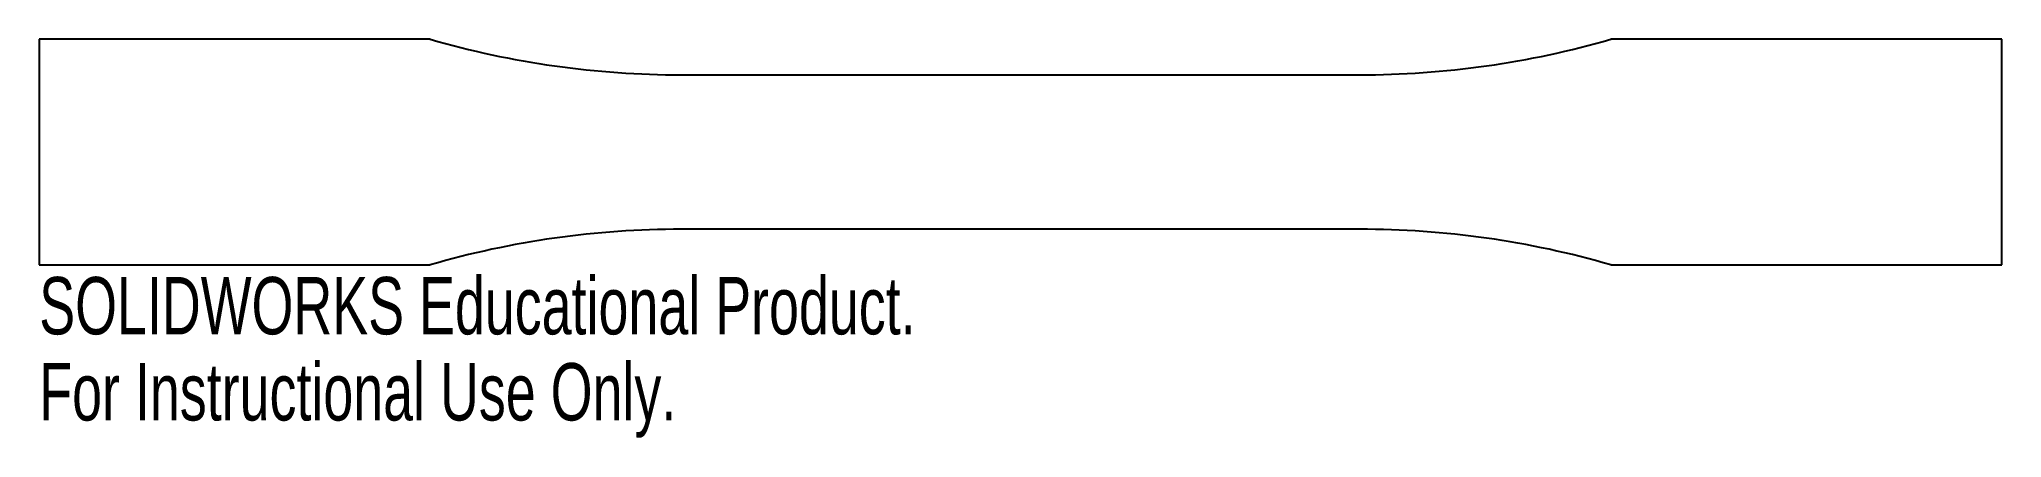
# Model space of a CAD drawing. Header units: millimetres. Extents: x -0.083 to 0.083, y -0.024 to 0.009.
import ezdxf

# ---------------------------------------------------------------- set-up
doc = ezdxf.new("R2010")
doc.units = ezdxf.units.MM
doc.styles.add('SLDTEXTSTYLE0', font='TXT', dxfattribs={"width": 0.7})

msp = doc.modelspace()

# ---------------------------------------------------------------- linework, layer by layer
at = {"color": 7, "linetype": 'Continuous', "lineweight": 25}
for p, q in [((-0.0825, 0.0095), (-0.0825, -0.0095)), ((-0.0496423745, 0.0095), (-0.0825, 0.0095)), ((0.0825, 0.0095), (0.0496423745, 0.0095)), ((0.0825, -0.0095), (0.0825, 0.0095)), ((-0.0285, 0.0065), (0.0285, 0.0065)), ((0.0285, -0.0065), (-0.0285, -0.0065)), ((-0.0825, -0.0095), (-0.0496423745, -0.0095)), ((0.0496423745, -0.0095), (0.0825, -0.0095))]:
    msp.add_line(p, q, dxfattribs=at)
for centre, radius, start, end in [((-0.0285, 0.0825), 0.0760000000000013, 253.8478434869, 270), ((0.0285, 0.0825), 0.0760000000000018, 270, 286.1521565131), ((-0.0285, -0.0825), 0.0760000000000014, 90, 106.1521565131), ((0.0285, -0.0825), 0.0760000000000016, 73.8478434869, 90)]:
    msp.add_arc(centre, radius, start, end, dxfattribs=at)

# ---------------------------------------------------------------- texts
at = {"color": 7, "linetype": 'Continuous', "char_height": 0.00483362, "attachment_point": 1, "style": 'SLDTEXTSTYLE0'}
for s, insert in [('SOLIDWORKS Educational Product.', (-0.0825, -0.0105195664)), ('For Instructional Use Only.', (-0.0825, -0.0177699964))]:
    msp.add_mtext(s, dxfattribs=dict(at, insert=insert))

doc.saveas('drawing.dxf')
